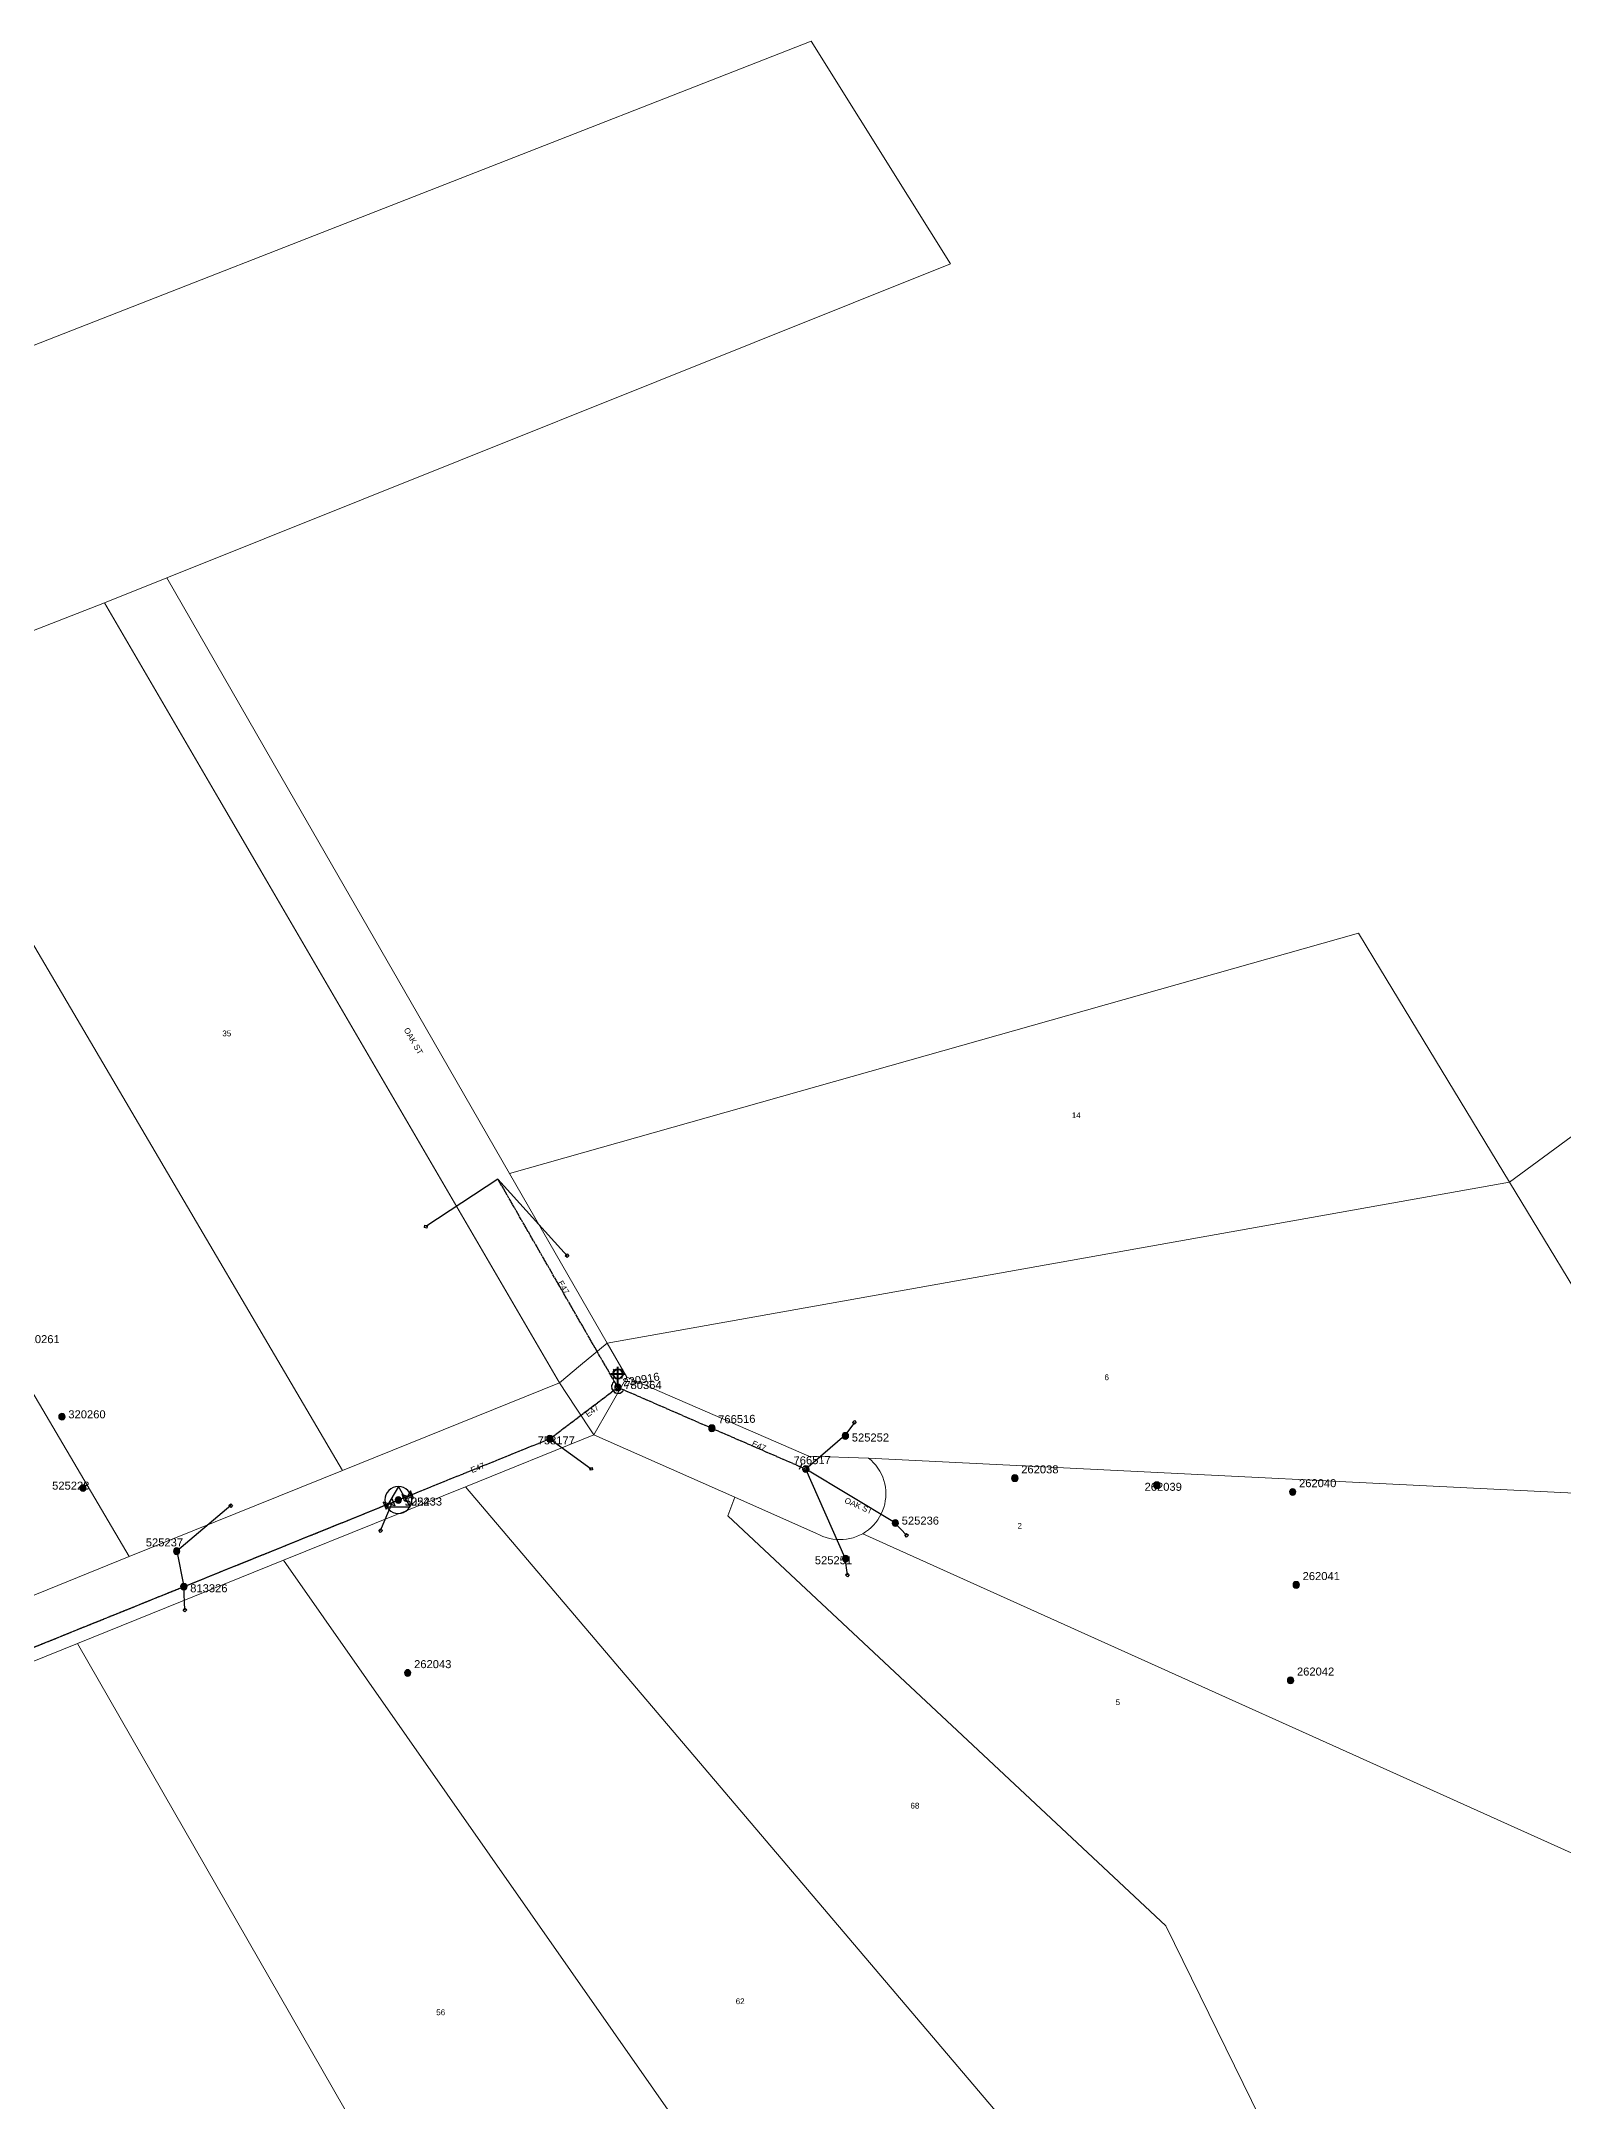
# Model space of a CAD drawing. Header units: metres. Extents: x 301589 to 305563, y 6268713 to 6270518.
# Drawn here: x 304526 to 305002, y 6269874 to 6270518 of the extents above; entities that cross this region are included whole.
import ezdxf
from ezdxf.enums import TextEntityAlignment as Align

# ---------------------------------------------------------------- set-up
doc = ezdxf.new("R2010")
doc.units = ezdxf.units.M
doc.linetypes.add('Cable Exist OH', pattern=[1, 1, 0])
doc.layers.get('0').update_dxf_attribs({"color": 6})
doc.layers.add('Cadastre Land Parcels_SP_EXT', color=7, linetype='Continuous', lineweight=5)
doc.layers.add('Cadastre Roads_SP_EXT', color=9, linetype='Continuous', lineweight=5)
for name, color, linetype in [('Equip_LV_EXT', 7, 'Continuous'), ('Equip_SP_SL_EXT', 7, 'Continuous'), ('Mains_HV_EXT', 1, 'Continuous'), ('Mains_LV_EXT', 5, 'Continuous'), ('Services_SP_EXT', 7, 'Continuous'), ('Sub_SP_TR_HV_LV_EXT', 7, 'Continuous'), ('SupportsOH_SP_TR_HV_LV_SL_EXT', 7, 'Continuous')]:
    doc.layers.add(name, color=color, linetype=linetype)
doc.styles.add('iecARIAL', font='arial.ttf', dxfattribs={"height": 2})
doc.styles.add('POLE_LABEL', font='arial.ttf')
doc.styles.get("Standard").update_dxf_attribs({"font": 'arial.ttf'})

# ---------------------------------------------------------------- blocks, each defined once
blk = doc.blocks.new('SUB_POLE_EXT')
blk.add_wipeout([(0, 4.22), (0.42, 4.2), (0.83, 4.14), (1.21, 4.05), (1.62, 3.9), (1.99, 3.72), (2.35, 3.51), (2.68, 3.26), (2.99, 2.99), (3.28, 2.66), (3.52, 2.34), (3.76, 1.92), (3.9, 1.62), (4.04, 1.23), (4.18, 0.63), (4.22, 0), (4.18, -0.61), (4.06, -1.15), (3.9, -1.62), (3.58, -2.24), (3.22, -2.73), (2.97, -3.01), (2.68, -3.26), (2.36, -3.5), (2, -3.72), (1.64, -3.89), (1.25, -4.03), (0.82, -4.14), (0.42, -4.2), (0, -4.22), (-0.41, -4.2), (-0.8, -4.15), (-1.21, -4.05), (-1.62, -3.9), (-1.99, -3.73), (-2.35, -3.51), (-2.68, -3.26), (-2.96, -3.02), (-3.23, -2.72), (-3.51, -2.35), (-3.71, -2.01), (-3.91, -1.6), (-4.05, -1.21), (-4.16, -0.76), (-4.22, -0.14), (-4.21, 0.39), (-4.14, 0.83), (-4.03, 1.27), (-3.9, 1.63), (-3.71, 2.02), (-3.5, 2.37), (-3.28, 2.67), (-2.99, 2.99), (-2.68, 3.27), (-2.33, 3.52), (-1.98, 3.73), (-1.63, 3.9), (-1.2, 4.05), (-0.78, 4.15), (-0.4, 4.21)])
blk.add_line((2.16, 0.48), (2.16, 0.48, 0))
blk.add_lwpolyline([(-4.22, 0, 1), (4.22, 0, 1)], format="xyb", close=True)
blk.add_lwpolyline([(2.14, 0.52), (0, 4.22), (-3.66, -2.11), (3.66, -2.11)], close=True)
for tag, height, flags, p in [('STREET_CODE', 0.2, 9, (1.5, 0)), ('ASSET_NUM', 2.5, 8, (2, 2)), ('CONSTRUCTED_VOLTAGE', 0.2, 9, (1.5, -0.2)), ('OPERATING_VOLTAGE', 0.2, 9, (1.5, -0.6)), ('OPERATED_BY', 0.2, 9, (1.5, -0.8)), ('ORIENTATION', 0.2, 9, (1.5, -1.2)), ('OWNED_BY', 0.2, 9, (1.5, -1.4)), ('SECONDARY_VOLTAGE', 0.2, 9, (1.5, -1.6)), ('STATE', 0.2, 9, (1.5, -1.8)), ('SUBSTATION_TYPE', 0.2, 9, (1.5, -2)), ('STREETNAME', 0.2, 9, (1.5, -2.8)), ('SUBURB', 0.2, 9, (1.5, -3)), ('Z', 0.2, 1, (1.5, -3.4)), ('NO_PHASES', 0.2, 9, (1.5, -0.4)), ('MAINTAINED_BY', 0.2, 9, (1.5, -1)), ('USAGE', 0.2, 9, (1.5, -2.2)), ('LEGEND', 0.2, 9, (1.5, -2.4)), ('LOCATION', 0.2, 9, (1.5, -2.6)), ('NOTES', 0.2, 9, (1.5, -3.2))]:
    blk.add_attdef(tag, text='', height=height, dxfattribs=dict(flags=flags)).set_placement(p, align=Align.MIDDLE_LEFT)
blk = doc.blocks.new('LV_OH_LINKS_DISTFUSE_EXT')
for p, q in [((0, 0), (0.96, 0)), ((3.84, 0), (4.8, 0))]:
    blk.add_line(p, q)
blk.add_lwpolyline([(3.84, -1.2), (3.84, 1.2), (0.96, -1.2), (0.96, 1.2)], close=True)
at = {"flags": 9}
for tag, p in [('ACTUAL_STATUS', (0, 0)), ('CONSTRUCTED_VOLTAGE', (0, -0.2)), ('OPERATING_VOLTAGE', (0, -0.6)), ('ORIENTATION', (0, -0.8)), ('OWNED_BY', (0, -1)), ('STATE', (0, -1.2)), ('SWITCH_TYPE', (0, -1.4)), ('NO_PHASES', (0, -0.4)), ('USAGE', (0, -1.6)), ('NOTES', (0, -1.8))]:
    blk.add_attdef(tag, text='', height=0.2, dxfattribs=at).set_placement(p, align=Align.MIDDLE_LEFT)
at = {"flags": 1}
blk.add_attdef('Z', (0, 0), '', height=0.2, dxfattribs=at)
blk = doc.blocks.new('SL_LANTERN_EXT')
at = {"lineweight": 40}
for p, q in [((0, 1.97), (0, 6.47)), ((-2.25, 4.22), (2.25, 4.22)), ((-1.46, 5.68), (-1.06, 5.28)), ((-1.46, 2.76), (-1.06, 3.16)), ((0, 0), (0, 2.72)), ((1.46, 5.68), (1.06, 5.28)), ((1.46, 2.76), (1.06, 3.16))]:
    blk.add_line(p, q, dxfattribs=at)
blk.add_circle((0, 4.22), 1.5, dxfattribs=at)
at = {"style": 'iecARIAL', "flags": 8}
blk.add_attdef('ASSET_NUM', (1.5, 1.5), '', height=2.5, dxfattribs=at)
for tag, p, height, flags in [('OPERATING_VOLTAGE', (0.98, -1.65), 0.2, 9), ('ORIENTATION', (0.98, -1.85), 0.2, 9), ('OWNED_BY', (0.98, -2.05), 0.2, 9), ('STATE', (0.98, -2.25), 0.2, 9), ('CONSTRUCTED_VOLTAGE', (0.98, -0.65), 0.2, 9), ('CONTROL_TYPE', (0.98, -0.85), 0.2, 9), ('LANTERN_PURPOSE', (0.98, -1.05), 0.2, 9), ('LANTERN_TYPE', (0.98, -1.25), 0.2, 9), ('NO_PHASES', (0.98, -1.45), 0.2, 9), ('USAGE', (0.98, -2.45), 0.2, 9), ('CEXIST', (0.98, -2.65), 0.2, 9), ('CNEW', (0.98, -2.85), 0.2, 9), ('CNUMBER', (0.98, -3.05), 0.2, 9), ('CREMOVE', (0.98, -3.25), 0.2, 9), ('CREPLACE', (0.98, -3.45), 0.2, 9), ('LKINGHEIGHT', (0.98, -3.65), 0.2, 9), ('LBRACKET', (0.98, -3.85), 0.2, 9), ('LBRACKETVOCAB', (0.98, -4.05), 0.2, 9), ('LCATEGORY', (0.98, -4.25), 0.2, 9), ('LCHARGE1', (0.98, -4.45), 0.2, 9), ('LCHARGE1PERCENT', (0.98, -4.65), 0.2, 9), ('LCHARGE2', (0.98, -4.85), 0.2, 9), ('LCHARGE2PERCENT', (0.98, -5.05), 0.2, 9), ('LCHARGE3', (0.98, -5.25), 0.2, 9), ('LCHARGE3PERCENT', (0.98, -5.45), 0.2, 9), ('LEXIST', (0.98, -5.65), 0.2, 9), ('LLAMP', (0.98, -5.85), 0.2, 9), ('LLAMPVOCAB', (0.98, -6.05), 0.2, 9), ('LMAST', (0.98, -6.25), 0.2, 9), ('LMASTVOCAB', (0.98, -6.45), 0.2, 9), ('LNUMBER', (2.18, -3.25), 2.5, 8), ('STREETNAME', (0.98, -9.25), 0.2, 9), ('SUBURB', (0.98, -9.45), 0.2, 1), ('LNEW', (0.98, -6.65), 0.2, 9), ('LANTNUMBER', (0.98, -6.85), 0.2, 9), ('LOUTREACH', (0.98, -7.25), 0.2, 9), ('LOUTREACHVOCAB', (0.98, -7.45), 0.2, 9), ('LRATECODE', (0.98, -7.65), 0.2, 9), ('LREMOVE', (0.98, -7.85), 0.2, 9), ('LREPLACE', (0.98, -8.05), 0.2, 9), ('LTYPE', (0.98, -8.25), 0.2, 9), ('LTYPEVOCAB', (0.98, -8.45), 0.2, 9), ('LEGEND', (0.98, -8.65), 0.2, 9), ('LOCATION', (0.98, -8.85), 0.2, 9), ('NOTES', (0.98, -9.05), 0.2, 9)]:
    blk.add_attdef(tag, p, '', height=height, dxfattribs=dict(flags=flags))
blk = doc.blocks.new('CCP_EXT')
blk.add_wipeout([(0, 0.57), (0.57, 0), (0, -0.57), (-0.57, 0)])
blk.add_lwpolyline([(-0.57, 0), (0, 0.57), (0.57, 0), (0, -0.57), (-0.57, 0)])
at = {"flags": 1}
blk.add_attdef('Z', (0, 0), '', height=0.2, dxfattribs=at)
at = {"flags": 9}
for tag, p in [('CCP_TYPE', (0, 0)), ('CONSTRUCTED_VOLTAGE', (0, -0.2)), ('OPERATING_VOLTAGE', (0, -0.6)), ('ORIENTATION', (0, -0.8)), ('OWNED_BY', (0, -1)), ('STATE', (0, -1.8)), ('NO_PHASES', (0, -0.4)), ('USAGE', (0, -1.2)), ('LEGEND', (0, -1.4)), ('LIFE_SUPPORT', (0, -1.6)), ('NOTES', (0, -2))]:
    blk.add_attdef(tag, text='', height=0.2, dxfattribs=at).set_placement(p, align=Align.MIDDLE_LEFT)
blk = doc.blocks.new('POLE_EXT')
blk.add_hatch(color=256).paths.add_polyline_path([(-1, 0, 1), (1, 0, 1)])
blk.add_lwpolyline([(-1, 0, 1), (1, 0, 1)], format="xyb", close=True)
for tag, height, flags, p in [('pNumber', 2.5, 8, (-17.84, 2.07)), ('OWNED_BY', 0.2, 9, (1.35, -0.4)), ('SPECIAL_USE', 0.2, 9, (1.35, -0.8)), ('STATE', 0.2, 9, (1.35, -1)), ('cLV', 0.2, 9, (1.35, -1.4)), ('hDepth', 0.2, 9, (1.35, -1.6)), ('hDia', 0.2, 9, (1.35, -1.8)), ('cHV', 0.2, 9, (1.35, -2)), ('cLinedev', 0.2, 9, (1.35, -3.4)), ('pExisting', 0.2, 9, (1.35, -3.8)), ('pFooting', 0.2, 9, (1.35, -4.4)), ('pNew', 0.2, 9, (1.35, -4.6)), ('pRelocate', 0.2, 9, (1.35, -5)), ('pRemove', 0.2, 9, (1.35, -5.2)), ('pReplace', 0.2, 9, (1.35, -5.4)), ('pStay', 0.2, 9, (1.35, -5.6)), ('pType', 0.2, 9, (1.35, -5.8)), ('cspan', 0.2, 9, (1.35, -6)), ('STREETNAME', 0.2, 9, (1.35, -6.2)), ('SUBURB', 0.2, 9, (1.35, -6.4)), ('PARENT', 0.2, 9, (1.35, -0.6)), ('USAGE', 0.2, 9, (1.35, -1.2)), ('LBRACKET', 0.2, 9, (1.35, -2.2)), ('LExisting', 0.2, 9, (1.35, -2.4)), ('LANTNUMBER', 0.2, 9, (1.35, -2.6)), ('LOther', 0.2, 9, (1.35, -2.8)), ('LRemove', 0.2, 9, (1.35, -3)), ('LEGEND', 0.2, 9, (1.35, -3.2)), ('LOCATION', 0.2, 9, (1.35, -3.6)), ('PFNUMBER', 0.2, 9, (1.35, -4)), ('NEWPFNUMBER', 0.2, 9, (1.35, -4.2)), ('OPERATED_BY', 0.2, 9, (1.36, -7.01)), ('NOTES', 0.2, 9, (1.35, -6.6)), ('MAINTAINED_BY', 0.2, 9, (1.36, -6.81))]:
    blk.add_attdef(tag, text='', height=height, dxfattribs=dict(flags=flags)).set_placement(p, align=Align.MIDDLE_LEFT)
at = {"style": 'POLE_LABEL'}
for tag, height, flags, p in [('STRUCTURE_PLANT_NUMBER', 0.2, 9, (1.35, 0.03)), ('ASSET_NUM', 2.5, 8, (2, 2)), ('STREET_CODE', 0.2, 9, (1.35, -0.2))]:
    blk.add_attdef(tag, text='', height=height, dxfattribs=dict(at, flags=flags)).set_placement(p, align=Align.MIDDLE_LEFT)
at = {"flags": 1}
blk.add_attdef('Z', (1.35, -7.33), '', height=0.2, dxfattribs=at)
blk = doc.blocks.new('End Shackle_EXT')
blk.add_wipeout([(0, 0.25), (1.81, 0.25), (1.82, -0.25), (0, -0.25)])
blk.add_line((1.81, -1), (1.81, 1))
at = {"flags": 1}
blk.add_attdef('Z', (0, 0), '', height=0.2, dxfattribs=at)
at = {"flags": 9}
for tag, p in [('CONNECTOR_TYPE', (0, 0)), ('CONSTRUCTED_VOLTAGE', (0, -0.2)), ('OPERATING_VOLTAGE', (0, -0.6)), ('ORIENTATION', (0, -0.8)), ('OWNED_BY', (0, -1)), ('STATE', (0, -1.2)), ('NO_PHASES', (0, -0.4)), ('USAGE', (0, -1.4)), ('NOTES', (0, -1.6))]:
    blk.add_attdef(tag, text='', height=0.2, dxfattribs=at).set_placement(p, align=Align.MIDDLE_LEFT)

msp = doc.modelspace()

# ---------------------------------------------------------------- linework, layer by layer
at = {"layer": 'Cadastre Land Parcels_SP_EXT', "linetype": 'Continuous'}
for points in [[(303903.868, 6270093.059), (304206.787, 6270210.662), (304273.404, 6270236.555), (304342.306, 6270263.311), (304409.528, 6270289.419), (304476.757, 6270315.536), (304546.042, 6270342.476), (304565.497, 6270350.255), (304810.292, 6270448.354), (304797.379, 6270469.035), (304766.756, 6270517.95), (304408.94, 6270377.975), (303862.402, 6270164.139), (303900.502, 6270091.752), (303903.868, 6270093.059)], [(304688.104, 6270098.851), (304546.042, 6270342.476), (304476.758, 6270315.536), (304620.296, 6270071.44), (304688.104, 6270098.851)], [(305260.965, 6270265.277), (305218.532, 6270333.304), (304984.921, 6270161.466), (305015.658, 6270110.86), (305260.965, 6270265.277)], [(304620.296, 6270071.44), (304476.758, 6270315.536), (304409.528, 6270289.419), (304553.715, 6270044.534), (304620.296, 6270071.44)], [(304553.715, 6270044.534), (304409.528, 6270289.419), (304342.306, 6270263.311), (304486.217, 6270017.188), (304553.715, 6270044.534)], [(304984.921, 6270161.466), (304942.505, 6270231.395), (304937.743, 6270239.325), (304672.531, 6270164.185), (304703.069, 6270111.152), (304984.921, 6270161.466)], [(305015.658, 6270110.86), (304984.921, 6270161.466), (304703.069, 6270111.152), (304709.178, 6270100.559), (304765.976, 6270075.851), (304784.691, 6270075.314), (305045.075, 6270062.333), (305015.658, 6270110.86)], [(304742.926, 6270063.086), (304698.824, 6270082.553), (304658.734, 6270066.367), (304853.04, 6269837.57), (304892.433, 6269843.456), (304917.743, 6269847.216), (304877.585, 6269929.121), (304740.761, 6270057.212), (304742.926, 6270063.086)], [(304695.147, 6269814.01), (304755.995, 6269823.105), (304601.866, 6270043.376), (304537.545, 6270017.394), (304657.544, 6269808.398), (304695.147, 6269814.01)], [(304657.544, 6269808.398), (304537.545, 6270017.394), (304454.247, 6269983.7), (304563.394, 6269794.368), (304570.971, 6269795.502), (304628.201, 6269804.022), (304657.544, 6269808.398)]]:
    msp.add_lwpolyline(points, close=True, dxfattribs=at)
for points in [[(305045.075, 6270062.333), (304784.691, 6270075.314), (304785.505, 6270074.612), (304786.262, 6270073.852), (304786.962, 6270073.037), (304787.597, 6270072.172), (304788.167, 6270071.261), (304788.667, 6270070.311), (304789.095, 6270069.325), (304789.447, 6270068.311), (304789.722, 6270067.273), (304789.919, 6270066.218), (304790.037, 6270065.15), (304790.074, 6270064.077), (304790.03, 6270063.004), (304789.907, 6270061.937), (304789.704, 6270060.883), (304789.422, 6270059.847), (304789.065, 6270058.834), (304788.631, 6270057.851), (304788.126, 6270056.904), (304787.553, 6270055.997), (304786.91, 6270055.135), (304786.207, 6270054.324), (304785.444, 6270053.569), (304784.627, 6270052.872), (304783.76, 6270052.237), (304782.855, 6270051.681), (305033.536, 6269938.721)], [(305033.536, 6269938.721), (304782.855, 6270051.681), (304782.855, 6270051.681), (304781.89, 6270051.182), (304780.897, 6270050.766), (304779.878, 6270050.424), (304778.834, 6270050.158), (304777.775, 6270049.969), (304776.705, 6270049.859), (304775.629, 6270049.829), (304774.554, 6270049.878), (304773.486, 6270050.005), (304772.431, 6270050.211), (304771.391, 6270050.495), (304770.377, 6270050.853), (304769.393, 6270051.287), (304768.442, 6270051.792), (304742.926, 6270063.086), (304740.761, 6270057.212), (304877.585, 6269929.121), (304917.743, 6269847.216)]]:
    msp.add_lwpolyline(points, dxfattribs=at)
at = {"layer": 'Mains_LV_EXT', "linetype": 'Continuous'}
for points in [[(304705.297, 6270099.261, 0.4566232), (304704.848, 6270096.41)], [(304704.931, 6270096.389, 0.592788), (304708.131, 6270096.576)]]:
    msp.add_lwpolyline(points, format="xyb", dxfattribs=at)

# ---------------------------------------------------------------- block references
at = {"layer": 'Equip_SP_SL_EXT'}
ref = msp.add_blockref('SL_LANTERN_EXT', (304706.374, 6270097.372), dxfattribs=at)
ref.add_attrib('ASSET_NUM', '230916', dxfattribs={"layer": '0', "height": 2.5, "rotation": 9.794012, "style": 'iecARIAL'}).set_placement((304707.874, 6270098.872), align=Align.MIDDLE_LEFT)
at = {"layer": 'Sub_SP_TR_HV_LV_EXT'}
ref = msp.add_blockref('SUB_POLE_EXT', (304637.786, 6270062.222), dxfattribs=at)
ref.add_attrib('ASSET_NUM', '1024', dxfattribs={"layer": '0', "height": 2.5}).set_placement((304639.786, 6270062.972), align=Align.TOP_LEFT)
at = {"layer": 'SupportsOH_SP_TR_HV_LV_SL_EXT'}
ref = msp.add_blockref('POLE_EXT', (304518.347, 6270111.714), dxfattribs=at)
ref.add_attrib('ASSET_NUM', '320261', dxfattribs={"layer": '0', "height": 2.5, "style": 'POLE_LABEL'}).set_placement((304520.347, 6270112.464), align=Align.MIDDLE_LEFT)
ref = msp.add_blockref('POLE_EXT', (304706.374, 6270097.372), dxfattribs=at)
ref.add_attrib('ASSET_NUM', '780364', dxfattribs={"layer": '0', "height": 2.5, "style": 'POLE_LABEL'}).set_placement((304708.374, 6270098.122), align=Align.MIDDLE_LEFT)
ref = msp.add_blockref('POLE_EXT', (304532.693, 6270088.227), dxfattribs=at)
ref.add_attrib('ASSET_NUM', '320260', dxfattribs={"layer": '0', "height": 2.5, "style": 'POLE_LABEL'}).set_placement((304534.693, 6270088.977), align=Align.MIDDLE_LEFT)
ref = msp.add_blockref('POLE_EXT', (304735.725, 6270084.631), dxfattribs=at)
ref.add_attrib('ASSET_NUM', '766516', dxfattribs={"layer": '0', "height": 2.5, "rotation": 1, "style": 'POLE_LABEL'}).set_placement((304737.725, 6270085.381), align=Align.BOTTOM_LEFT)
ref = msp.add_blockref('POLE_EXT', (304685.122, 6270081.344), dxfattribs=at)
ref.add_attrib('ASSET_NUM', '753177', dxfattribs={"layer": '0', "height": 2.5, "rotation": 0.047414, "style": 'POLE_LABEL'}).set_placement((304687.122, 6270082.094), align=Align.TOP_CENTER)
ref = msp.add_blockref('POLE_EXT', (304765.087, 6270071.882), dxfattribs=at)
ref.add_attrib('ASSET_NUM', '766517', dxfattribs={"layer": '0', "height": 2.5, "rotation": 1, "style": 'POLE_LABEL'}).set_placement((304767.087, 6270072.632), align=Align.BOTTOM_CENTER)
ref = msp.add_blockref('POLE_EXT', (304539.284, 6270065.942), dxfattribs=at)
ref.add_attrib('ASSET_NUM', '525228', dxfattribs={"layer": '0', "height": 2.5, "style": 'POLE_LABEL'}).set_placement((304541.284, 6270066.692), align=Align.MIDDLE_RIGHT)
ref = msp.add_blockref('POLE_EXT', (304830.362, 6270069.039), dxfattribs=at)
ref.add_attrib('ASSET_NUM', '262038', dxfattribs={"layer": '0', "height": 2.5, "style": 'POLE_LABEL'}).set_placement((304832.362, 6270069.789), align=Align.BOTTOM_LEFT)
ref = msp.add_blockref('POLE_EXT', (304874.714, 6270066.829), dxfattribs=at)
ref.add_attrib('ASSET_NUM', '262039', dxfattribs={"layer": '0', "height": 2.5, "style": 'POLE_LABEL'}).set_placement((304876.714, 6270067.579), align=Align.TOP_CENTER)
ref = msp.add_blockref('POLE_EXT', (304917.144, 6270064.713), dxfattribs=at)
ref.add_attrib('ASSET_NUM', '262040', dxfattribs={"layer": '0', "height": 2.5, "style": 'POLE_LABEL'}).set_placement((304919.144, 6270065.463), align=Align.BOTTOM_LEFT)
ref = msp.add_blockref('POLE_EXT', (304568.542, 6270046.22), dxfattribs=at)
ref.add_attrib('ASSET_NUM', '525237', dxfattribs={"layer": '0', "height": 2.5, "rotation": 0.071771, "style": 'POLE_LABEL'}).set_placement((304570.542, 6270046.97), align=Align.BOTTOM_RIGHT)
ref = msp.add_blockref('POLE_EXT', (304570.765, 6270035.137), dxfattribs=at)
ref.add_attrib('ASSET_NUM', '813326', dxfattribs={"layer": '0', "height": 2.5, "style": 'POLE_LABEL'}).set_placement((304572.765, 6270035.887), align=Align.TOP_LEFT)
ref = msp.add_blockref('POLE_EXT', (304918.262, 6270035.689), dxfattribs=at)
ref.add_attrib('ASSET_NUM', '262041', dxfattribs={"layer": '0', "height": 2.5, "style": 'POLE_LABEL'}).set_placement((304920.262, 6270036.439), align=Align.BOTTOM_LEFT)
ref = msp.add_blockref('POLE_EXT', (304640.701, 6270008.176), dxfattribs=at)
ref.add_attrib('ASSET_NUM', '262043', dxfattribs={"layer": '0', "height": 2.5, "style": 'POLE_LABEL'}).set_placement((304642.701, 6270008.926), align=Align.BOTTOM_LEFT)
ref = msp.add_blockref('POLE_EXT', (304916.493, 6270005.863), dxfattribs=at)
ref.add_attrib('ASSET_NUM', '262042', dxfattribs={"layer": '0', "height": 2.5, "style": 'POLE_LABEL'}).set_placement((304918.493, 6270006.613), align=Align.BOTTOM_LEFT)

# ---------------------------------------------------------------- texts
at = {"layer": 'Cadastre Roads_SP_EXT'}
for rotation, p in [(300.080906, (304639.41, 6270209.121)), (336.327511, (304776.972, 6270061.431))]:
    msp.add_text('OAK ST', height=1.8, rotation=rotation, dxfattribs=at).set_placement(p)
at = {"layer": 'Defpoints'}
for s, p in [('35', (304582.8, 6270207.076)), ('14', (304848.154, 6270181.505)), ('6', (304858.367, 6270099.648)), ('2', (304831.183, 6270053.225)), ('5', (304861.844, 6269998.134)), ('68', (304797.756, 6269965.823)), ('62', (304743.167, 6269904.699)), ('56', (304649.619, 6269901.257))]:
    msp.add_text(s, height=1.8, dxfattribs=at).set_placement(p)
at = {"layer": 'Mains_LV_EXT'}
for rotation, p in [(299.911476, (304687.521, 6270130.114)), (37.405357, (304697.066, 6270088.003)), (336.519086, (304748.031, 6270079.205)), (21.996842, (304660.813, 6270070.609))]:
    msp.add_text('E47', height=1.8, rotation=rotation, dxfattribs=at).set_placement(p)

# ---------------------------------------------------------------- next in the draw order: linework, layer by layer
at = {"layer": 'Cadastre Land Parcels_SP_EXT', "linetype": 'Continuous'}
msp.add_lwpolyline([(304853.04, 6269837.57), (304658.734, 6270066.367), (304601.866, 6270043.376), (304755.995, 6269823.105), (304761.275, 6269823.891), (304828.09, 6269833.883), (304853.04, 6269837.57)], close=True, dxfattribs=at)
at = {"layer": 'Mains_LV_EXT', "linetype": 'Cable Exist OH'}
msp.add_lwpolyline([(304637.786, 6270062.222), (304685.122, 6270081.344)], dxfattribs=at)

# ---------------------------------------------------------------- next in the draw order: block references
at = {"layer": 'Equip_LV_EXT'}
for p, rotation in [((304637.082, 6270061.887), 201.9635597759722), ((304638.479, 6270062.501), 21.57817131102914)]:
    msp.add_blockref('LV_OH_LINKS_DISTFUSE_EXT', p, dxfattribs=dict(at, rotation=rotation))
at = {"layer": 'Services_SP_EXT'}
for p, rotation in [((304646.38, 6270147.62), 33.43518280993069), ((304698.016, 6270071.939), 143.8930006586205)]:
    msp.add_blockref('CCP_EXT', p, dxfattribs=dict(at, rotation=rotation))
for p in [(304690.505, 6270138.505), (304780.243, 6270086.447), (304585.43, 6270060.437), (304571.127, 6270027.89)]:
    msp.add_blockref('CCP_EXT', p, dxfattribs=at)
at = {"layer": 'SupportsOH_SP_TR_HV_LV_SL_EXT'}
ref = msp.add_blockref('POLE_EXT', (304637.786, 6270062.222), dxfattribs=at)
ref.add_attrib('ASSET_NUM', '525233', dxfattribs={"layer": '0', "height": 2.5, "style": 'POLE_LABEL'}).set_placement((304639.786, 6270062.972), align=Align.TOP_LEFT)

# ---------------------------------------------------------------- next in the draw order: block references
at = {"layer": 'Services_SP_EXT'}
for p, rotation in [((304646.38, 6270147.62), 33.43518280993069), ((304698.016, 6270071.939), 143.8930006586205)]:
    msp.add_blockref('CCP_EXT', p, dxfattribs=dict(at, rotation=rotation))
for p in [(304690.505, 6270138.505), (304780.243, 6270086.447), (304585.43, 6270060.437), (304632.253, 6270052.653), (304796.566, 6270051.208), (304778.081, 6270038.777), (304571.127, 6270027.89)]:
    msp.add_blockref('CCP_EXT', p, dxfattribs=at)

# ---------------------------------------------------------------- next in the draw order: linework, layer by layer
at = {"layer": 'Cadastre Roads_SP_EXT', "linetype": 'Continuous'}
for points in [[(304603.506, 6270284.161), (304565.498, 6270350.255), (304546.042, 6270342.476), (304688.104, 6270098.851), (304694.734, 6270104.301), (304703.069, 6270111.152), (304672.531, 6270164.185), (304641.799, 6270217.59), (304603.506, 6270284.161)], [(304784.691, 6270075.314), (304765.976, 6270075.851), (304709.178, 6270100.559), (304703.721, 6270091.068), (304698.824, 6270082.553), (304742.926, 6270063.086), (304768.442, 6270051.792), (304769.393, 6270051.287), (304770.377, 6270050.853), (304771.391, 6270050.495), (304772.431, 6270050.211), (304773.486, 6270050.005), (304774.554, 6270049.878), (304775.629, 6270049.829), (304776.705, 6270049.859), (304777.775, 6270049.969), (304778.834, 6270050.158), (304779.878, 6270050.424), (304780.897, 6270050.766), (304781.89, 6270051.182), (304782.855, 6270051.681), (304783.76, 6270052.237), (304784.627, 6270052.872), (304785.444, 6270053.569), (304786.207, 6270054.324), (304786.91, 6270055.135), (304787.553, 6270055.997), (304788.126, 6270056.904), (304788.631, 6270057.851), (304789.065, 6270058.834), (304789.422, 6270059.847), (304789.704, 6270060.883), (304789.907, 6270061.937), (304790.03, 6270063.004), (304790.074, 6270064.077), (304790.037, 6270065.15), (304789.919, 6270066.218), (304789.722, 6270067.273), (304789.447, 6270068.311), (304789.095, 6270069.325), (304788.667, 6270070.311), (304788.167, 6270071.261), (304787.597, 6270072.172), (304786.962, 6270073.037), (304786.262, 6270073.852), (304785.505, 6270074.612), (304784.691, 6270075.314)]]:
    msp.add_lwpolyline(points, close=True, dxfattribs=at)
at = {"layer": 'Mains_LV_EXT', "linetype": 'Cable Exist OH'}
msp.add_lwpolyline([(304501.977, 6270007.331), (304570.765, 6270035.137)], dxfattribs=at)
at = {"layer": 'Services_SP_EXT'}
for points in [[(304668.897, 6270162.487), (304646.38, 6270147.62)], [(304690.505, 6270138.505), (304668.897, 6270162.487)], [(304685.122, 6270081.344), (304698.016, 6270071.939)], [(304780.243, 6270086.447), (304777.217, 6270082.34), (304765.087, 6270071.882)], [(304585.43, 6270060.437), (304568.542, 6270046.22), (304570.765, 6270035.137)], [(304571.127, 6270027.89), (304570.765, 6270035.137)]]:
    msp.add_lwpolyline(points, dxfattribs=at)

# ---------------------------------------------------------------- next in the draw order: block references
for p in [(304632.253, 6270052.653), (304796.566, 6270051.208), (304778.081, 6270038.777)]:
    msp.add_blockref('CCP_EXT', p, dxfattribs=at)
at = {"layer": 'SupportsOH_SP_TR_HV_LV_SL_EXT'}
ref = msp.add_blockref('POLE_EXT', (304777.433, 6270082.232), dxfattribs=at)
ref.add_attrib('ASSET_NUM', '525252', dxfattribs={"layer": '0', "height": 2.5, "style": 'POLE_LABEL'}).set_placement((304779.433, 6270082.982), align=Align.TOP_LEFT)

# ---------------------------------------------------------------- next in the draw order: linework, layer by layer
at = {"layer": 'Cadastre Roads_SP_EXT', "linetype": 'Continuous'}
msp.add_lwpolyline([(304174.247, 6269912.145), (304361.257, 6269946.172), (304454.247, 6269983.7), (304537.545, 6270017.394), (304601.866, 6270043.376), (304658.734, 6270066.367), (304698.824, 6270082.553), (304693.158, 6270091.169), (304688.104, 6270098.851), (304620.296, 6270071.44), (304553.715, 6270044.534), (304486.217, 6270017.188), (304418.825, 6269989.895), (304358.582, 6269965.526), (304350.007, 6269963.972), (304203.486, 6269937.417), (304056.336, 6269910.743), (304023.209, 6269904.738), (304029.422, 6269885.824), (304174.247, 6269912.145)], close=True, dxfattribs=at)
at = {"layer": 'Mains_HV_EXT', "linetype": 'Cable Exist OH'}
msp.add_lwpolyline([(304216.937, 6269923.978), (304290.001, 6269937.272), (304360.138, 6269950.043), (304637.786, 6270062.222)], dxfattribs=at)
at = {"layer": 'Mains_LV_EXT', "linetype": 'Cable Exist OH'}
msp.add_lwpolyline([(304570.765, 6270035.137), (304637.786, 6270062.222)], dxfattribs=at)
at = {"layer": 'Services_SP_EXT'}
for points in [[(304778.081, 6270038.777), (304777.4, 6270043.987), (304765.087, 6270071.882)], [(304796.566, 6270051.208), (304792.782, 6270055.208), (304765.087, 6270071.882)], [(304632.253, 6270052.653), (304635.908, 6270061.495)]]:
    msp.add_lwpolyline(points, dxfattribs=at)

# ---------------------------------------------------------------- next in the draw order: block references
at = {"layer": 'Mains_HV_EXT', "rotation": 217.1905288425094}
msp.add_blockref('End Shackle_EXT', (304706.371, 6270097.425), dxfattribs=at)
at = {"layer": 'SupportsOH_SP_TR_HV_LV_SL_EXT'}
ref = msp.add_blockref('POLE_EXT', (304793.029, 6270055.021), dxfattribs=at)
ref.add_attrib('ASSET_NUM', '525236', dxfattribs={"layer": '0', "height": 2.5, "style": 'POLE_LABEL'}).set_placement((304795.029, 6270055.771), align=Align.MIDDLE_LEFT)
ref = msp.add_blockref('POLE_EXT', (304777.536, 6270043.887), dxfattribs=at)
ref.add_attrib('ASSET_NUM', '525251', dxfattribs={"layer": '0', "height": 2.5, "rotation": 0.012223, "style": 'POLE_LABEL'}).set_placement((304779.536, 6270044.637), align=Align.TOP_RIGHT)

# ---------------------------------------------------------------- next in the draw order: linework, layer by layer
at = {"layer": 'Mains_HV_EXT', "linetype": 'Cable Exist OH'}
msp.add_lwpolyline([(304637.786, 6270062.222), (304685.122, 6270081.344), (304706.371, 6270097.425)], dxfattribs=at)
at = {"layer": 'Mains_LV_EXT', "linetype": 'Cable Exist OH'}
for points in [[(304706.34, 6270097.401), (304668.897, 6270162.487)], [(304685.122, 6270081.344), (304706.371, 6270097.425)]]:
    msp.add_lwpolyline(points, dxfattribs=at)

# ---------------------------------------------------------------- next in the draw order: block references
at = {"layer": 'Mains_LV_EXT', "rotation": 154.8145877144971}
msp.add_blockref('End Shackle_EXT', (304765.087, 6270071.882), dxfattribs=at)

# ---------------------------------------------------------------- next in the draw order: linework, layer by layer
at = {"layer": 'Mains_LV_EXT', "linetype": 'Cable Exist OH'}
msp.add_lwpolyline([(304706.371, 6270097.425), (304735.781, 6270084.613), (304765.087, 6270071.882)], dxfattribs=at)

doc.saveas('drawing.dxf')
